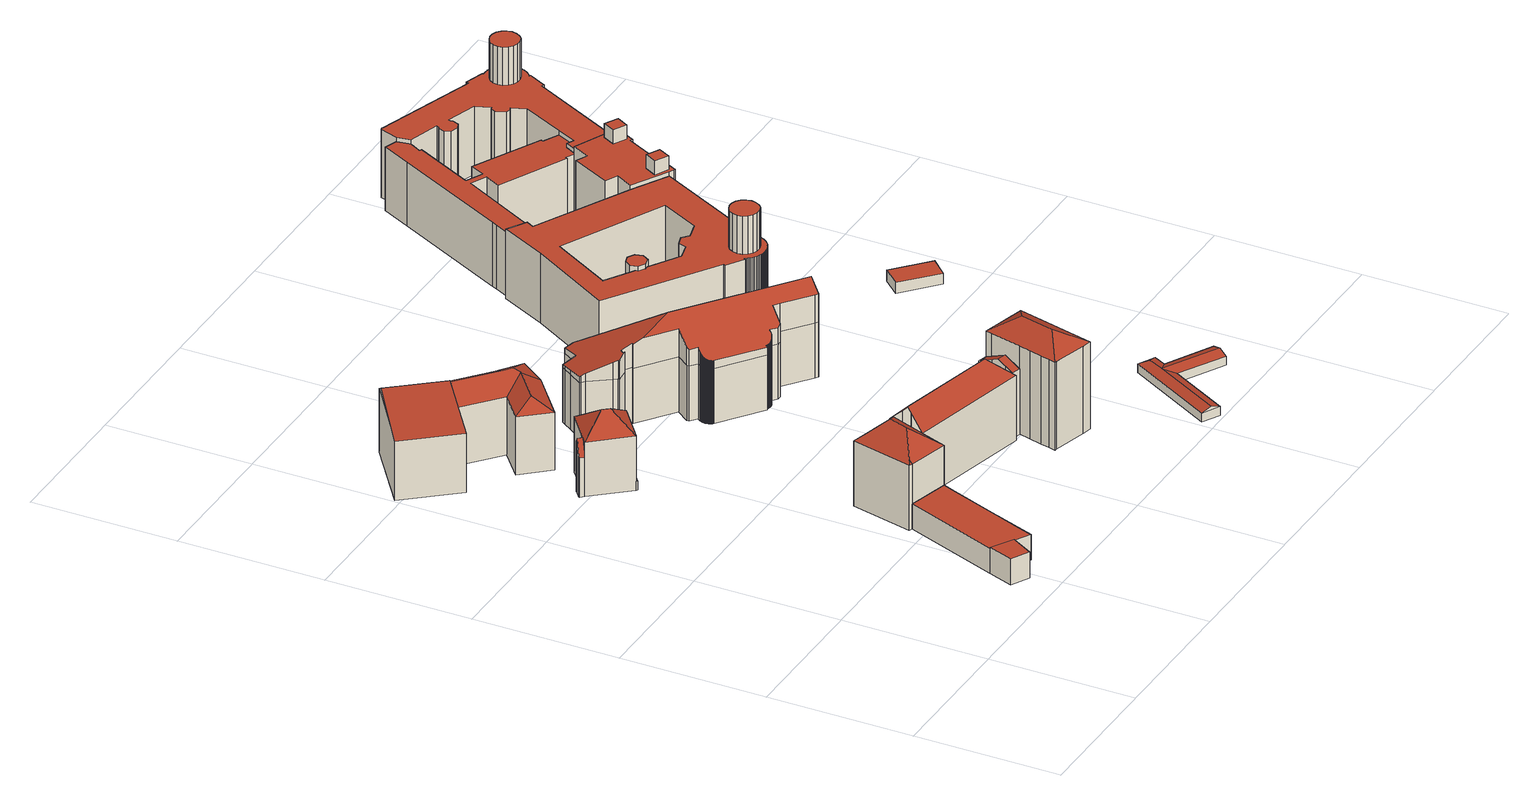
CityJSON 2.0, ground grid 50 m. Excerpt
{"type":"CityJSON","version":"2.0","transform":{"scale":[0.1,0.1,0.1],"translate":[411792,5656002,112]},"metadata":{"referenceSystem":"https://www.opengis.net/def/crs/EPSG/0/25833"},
"CityObjects":{
"building1":{"type":"Building","attributes":{"Gemeindeschluessel":14612000,"Geometrietyp2DReferenz":"3000","function":"31001_9998","roofType":"9999"},"children":["building1-1","building1-2"]},
"building1-1":{"type":"BuildingPart","attributes":{"Dachtyp_tdc":"tdcPolyFlatRoof","Dachneigung":0,"QualitaetDacherkennung":66,"Geometrietyp2DReferenz":"3000","measuredHeight":9.28,"roofType":"1000"},"parents":["building1"],"geometry":[{"type":"MultiSurface","lod":"2","boundaries":[[[0,1,2,3,4]],[[1,5,6,2]],[[5,7,8,9,6]],[[7,5,1,0]],[[3,2,6,9]]],"semantics":{"surfaces":[{"type":"WallSurface"},{"type":"RoofSurface"},{"type":"GroundSurface"}],"values":[0,0,0,1,2]}}]},
"building1-2":{"type":"BuildingPart","attributes":{"Dachtyp_tdc":"tdcPolyFlatRoof","Dachneigung":0,"QualitaetDacherkennung":51,"Geometrietyp2DReferenz":"3000","measuredHeight":9.04,"roofType":"1000"},"parents":["building1"],"geometry":[{"type":"MultiSurface","lod":"2","boundaries":[[[8,10,11,9]],[[10,12,13,11]],[[12,14,15,13]],[[14,16,17,15]],[[16,18,19,17]],[[18,20,21,19]],[[20,22,23,21]],[[22,4,3,23]],[[22,20,18,16,14,12,10,8,4]],[[3,9,11,13,15,17,19,21,23]]],"semantics":{"surfaces":[{"type":"WallSurface"},{"type":"RoofSurface"},{"type":"GroundSurface"}],"values":[0,0,0,0,0,0,0,0,1,2]}}]},
"building2":{"type":"Building","attributes":{"Dachtyp_tdc":"tdcFreeFormRoof","Gemeindeschluessel":14612000,"Dachneigung":10.1,"QualitaetDacherkennung":9,"Geometrietyp2DReferenz":"3000","measuredHeight":25.18,"function":"31001_9998","roofType":"5000"},"geometry":[{"type":"Solid","lod":"2","boundaries":[[[[24,25,26,27]],[[25,28,29,26]],[[28,30,31,29]],[[30,32,33,31]],[[32,34,35,33]],[[34,36,37,35]],[[36,38,39,37]],[[38,40,41,39]],[[40,42,43,41]],[[42,44,45,43]],[[44,46,47,45]],[[46,48,49,47]],[[48,50,51,49]],[[50,52,53,51]],[[52,54,55,53]],[[54,24,27,55]],[[48,56,57,50]],[[56,46,44,42,40,38,36,34,32,30,28,25,24,54,52,57]],[[48,46,56]],[[52,50,57]],[[27,26,29,31,33,35,37,39,41,43,45,47,49,51,53,55]]]],"semantics":{"surfaces":[{"type":"WallSurface"},{"type":"RoofSurface"},{"type":"GroundSurface"}],"values":[[0,0,0,0,0,0,0,0,0,0,0,0,0,0,0,0,1,1,0,0,2]]}}]},
"building3":{"type":"Building","attributes":{"name":"Stadtmuseum","Gemeindeschluessel":14612000,"Geometrietyp2DReferenz":"3000","function":"31001_3034","roofType":"9999"},"children":["building3-1","building3-2","building3-3","building3-4"]},
"building3-1":{"type":"BuildingPart","attributes":{"Dachtyp_tdc":"tdcPolyFlatRoof","Dachneigung":0,"QualitaetDacherkennung":0,"Geometrietyp2DReferenz":"3000","measuredHeight":3.17,"roofType":"9999"},"parents":["building3"],"geometry":[{"type":"MultiSurface","lod":"2","boundaries":[[[58,59,60,61]],[[61,60,62,63]],[[60,59,64,62]],[[59,58,65,64]],[[63,62,64,65]],[[63,65,58,61]]],"semantics":{"surfaces":[{"type":"RoofSurface"},{"type":"WallSurface"},{"type":"GroundSurface"},{"type":"ClosureSurface","isClosure":"1","QuelleClosure":"LoD1Solid"}],"values":[0,1,1,1,2,3]}}]},
"building3-2":{"type":"BuildingPart","attributes":{"Dachtyp_tdc":"tdcHipRoof","Dachneigung":39.11,"QualitaetDacherkennung":58,"Geometrietyp2DReferenz":"3000","measuredHeight":25.89,"roofType":"3200"},"parents":["building3"],"geometry":[{"type":"MultiSurface","lod":"2","boundaries":[[[66,67,68,69,70]],[[67,71,72,73,68]],[[74,75,61,63,76,77]],[[78,79,80,81,65,58]],[[82,83,79,84]],[[78,85,86,87]],[[79,78,87,84]],[[86,88,82,84,87]],[[67,82,88,71]],[[71,88,86,74]],[[74,86,85,75]],[[75,85,78]],[[66,83,82,67]],[[79,83,66,89,90]],[[81,91,69,68,73,76,63,65]]],"semantics":{"surfaces":[{"type":"WallSurface"},{"type":"RoofSurface"},{"type":"GroundSurface"}],"values":[0,0,0,0,1,1,1,1,0,0,0,0,0,0,2]}}]},
"building3-3":{"type":"BuildingPart","attributes":{"Dachtyp_tdc":"tdcFreeFormRoof","Dachneigung":64.41,"QualitaetDacherkennung":10,"Geometrietyp2DReferenz":"3000","measuredHeight":19.42,"roofType":"5000"},"parents":["building3"],"geometry":[{"type":"MultiSurface","lod":"2","boundaries":[[[92,93,94,95]],[[93,96,97,94]],[[96,98,99,97]],[[98,100,101,99]],[[100,102,103,101]],[[102,104,105,103]],[[104,106,107,105]],[[106,108,109,107]],[[108,110,111,109]],[[110,112,113,111]],[[112,114,115,113]],[[114,116,117,115]],[[116,118,119,117]],[[118,120,121,119]],[[120,122,123,121]],[[122,124,125,123]],[[124,126,127,125]],[[126,128,129,127]],[[128,130,131,129]],[[130,70,69,131]],[[80,132,133,81]],[[132,134,135,133]],[[134,136,137,135]],[[136,138,139,137]],[[138,140,141,139]],[[140,92,95,141]],[[136,134,132,80,90,142]],[[142,89,70,130,128,126,124,122,120,118,116,114,112,110,108,106,104,102,100,98,96,93,92,140,138,136]],[[95,94,97,99,101,103,105,107,109,111,113,115,117,119,121,123,125,127,129,131,69,91,81,133,135,137,139,141]]],"semantics":{"surfaces":[{"type":"WallSurface"},{"type":"RoofSurface"},{"type":"GroundSurface"}],"values":[0,0,0,0,0,0,0,0,0,0,0,0,0,0,0,0,0,0,0,0,0,0,0,0,0,0,1,1,2]}}]},
"building3-4":{"type":"BuildingPart","attributes":{"Dachtyp_tdc":"tdcPolyFlatRoof","Dachneigung":0,"QualitaetDacherkennung":0,"Geometrietyp2DReferenz":"3000","measuredHeight":3.17,"roofType":"9999"},"parents":["building3"],"geometry":[{"type":"MultiSurface","lod":"2","boundaries":[[[143,144,72,77,145]],[[145,77,76,146]],[[72,144,147,73]],[[144,143,148,147]],[[143,145,146,148]],[[146,76,73,147,148]],[[73,76,77,72]]],"semantics":{"surfaces":[{"type":"RoofSurface"},{"type":"WallSurface"},{"type":"GroundSurface"},{"type":"ClosureSurface","isClosure":"1","QuelleClosure":"LoD1Solid"}],"values":[0,1,1,1,1,2,3]}}]},
"building4":{"type":"Building","attributes":{"Dachtyp_tdc":"tdcFreeFormRoof","Gemeindeschluessel":14612000,"Dachneigung":31.47,"QualitaetDacherkennung":47,"Geometrietyp2DReferenz":"3000","measuredHeight":25.14,"function":"31001_9998","roofType":"5000"},"geometry":[{"type":"Solid","lod":"2","boundaries":[[[[149,150,151,152]],[[150,153,154,151]],[[153,155,156,154]],[[155,157,158,156]],[[157,159,160,158]],[[159,161,162,160]],[[161,163,164,162]],[[163,149,152,164]],[[165,166,163,161]],[[167,165,161,159]],[[167,159,157]],[[168,166,165,167,157,155]],[[169,170,168,155,153]],[[169,153,150]],[[170,169,150,149]],[[166,168,170,149,163]],[[152,151,154,156,158,160,162,164]]]],"semantics":{"surfaces":[{"type":"WallSurface"},{"type":"RoofSurface"},{"type":"GroundSurface"}],"values":[[0,0,0,0,0,0,0,0,1,1,0,1,1,1,1,1,2]]}}]},
"building5":{"type":"Building","attributes":{"Gemeindeschluessel":14612000,"Geometrietyp2DReferenz":"3000","function":"31001_9998","roofType":"9999"},"children":["building5-1","building5-2","building5-3","building5-4","building5-5"]},
"building5-1":{"type":"BuildingPart","attributes":{"Dachtyp_tdc":"tdcPolyFlatRoof","Dachneigung":0,"QualitaetDacherkennung":0,"Geometrietyp2DReferenz":"3000","measuredHeight":3.03,"roofType":"9999"},"parents":["building5"],"geometry":[{"type":"MultiSurface","lod":"2","boundaries":[[[171,172,173,174,175,176]],[[176,175,177,178]],[[175,174,179,177]],[[174,173,180,179]],[[171,176,178,181]],[[178,177,179,180,182,181]],[[182,180,173,172]],[[181,182,172,171]]],"semantics":{"surfaces":[{"type":"RoofSurface"},{"type":"WallSurface"},{"type":"GroundSurface"},{"type":"ClosureSurface","isClosure":"1","QuelleClosure":"LoD1Solid"}],"values":[0,1,1,1,1,2,3,3]}}]},
"building5-2":{"type":"BuildingPart","attributes":{"Dachtyp_tdc":"tdcGableRoof","Dachneigung":26.02,"QualitaetDacherkennung":51,"Geometrietyp2DReferenz":"3000","measuredHeight":26.05,"roofType":"3100"},"parents":["building5"],"geometry":[{"type":"MultiSurface","lod":"2","boundaries":[[[183,184,185,180,173]],[[184,186,187,185]],[[186,188,189,187]],[[188,190,191,189]],[[190,192,193,194,191]],[[188,186,184,183,195]],[[195,192,190,188]],[[196,182,180,185,187,189,191,194]]],"semantics":{"surfaces":[{"type":"WallSurface"},{"type":"RoofSurface"},{"type":"GroundSurface"}],"values":[0,0,0,0,0,1,1,2]}}]},
"building5-3":{"type":"BuildingPart","attributes":{"Dachtyp_tdc":"tdcHipAndGableRoof","Dachneigung":44.64,"QualitaetDacherkennung":73,"Geometrietyp2DReferenz":"3000","measuredHeight":29.6,"roofType":"5000"},"parents":["building5"],"geometry":[{"type":"MultiSurface","lod":"2","boundaries":[[[197,198,199,200,201]],[[198,202,203,199]],[[202,204,205,203]],[[204,206,207,205]],[[206,208,171,181,207]],[[193,209,210,194]],[[209,211,212,210]],[[209,193,213,214,215]],[[214,208,206,204,202,198,197,216,215]],[[216,211,209,215]],[[200,199,203,205,207,181,182,196,194,210,212,217,218]]],"semantics":{"surfaces":[{"type":"WallSurface"},{"type":"RoofSurface"},{"type":"GroundSurface"}],"values":[0,0,0,0,0,0,0,1,1,1,2]}}]},
"building5-4":{"type":"BuildingPart","attributes":{"Dachtyp_tdc":"tdcFreeFormRoof","Dachneigung":37.1,"QualitaetDacherkennung":21,"Geometrietyp2DReferenz":"3000","measuredHeight":29.65,"roofType":"5000"},"parents":["building5"],"geometry":[{"type":"MultiSurface","lod":"2","boundaries":[[[219,220,221,11]],[[220,222,223,221]],[[222,224,225,226,223]],[[211,227,13,212]],[[227,219,11,13]],[[228,229,224,222]],[[230,231,228,222,220]],[[230,220,219]],[[231,230,219,227]],[[228,231,227,211,232,229]],[[11,221,223,226,218,217,212,13]]],"semantics":{"surfaces":[{"type":"WallSurface"},{"type":"RoofSurface"},{"type":"GroundSurface"}],"values":[0,0,0,0,0,1,1,1,1,1,2]}}]},
"building5-5":{"type":"BuildingPart","attributes":{"Dachtyp_tdc":"tdcFreeFormRoof","Dachneigung":48.51,"QualitaetDacherkennung":11,"Geometrietyp2DReferenz":"3000","measuredHeight":16.99,"roofType":"5000"},"parents":["building5"],"geometry":[{"type":"MultiSurface","lod":"2","boundaries":[[[201,233,234,235,236,237,238]],[[236,225,237]],[[225,239,238,237]],[[240,241,242,200,218,226,243]],[[235,234,241,240]],[[234,233,242,241]],[[233,201,200,242]],[[225,236,243,226]],[[236,235,240,243]],[[239,201,238]]],"semantics":{"surfaces":[{"type":"RoofSurface"},{"type":"GroundSurface"},{"type":"WallSurface"}],"values":[0,0,0,1,2,2,2,2,2,0]}}]},
"building6":{"type":"Building","attributes":{"name":"Stadtmuseum","Dachtyp_tdc":"tdcFreeFormRoof","Gemeindeschluessel":14612000,"Dachneigung":41.08,"QualitaetDacherkennung":23,"Geometrietyp2DReferenz":"3000","measuredHeight":32.92,"function":"31001_3034","roofType":"5000"},"geometry":[{"type":"Solid","lod":"2","boundaries":[[[[244,245,246,247]],[[247,246,248,249,250]],[[251,245,244]],[[250,249,252,253]],[[253,252,254,255]],[[255,254,256,257]],[[257,256,258,259]],[[259,258,260,261]],[[261,260,262,263]],[[263,262,264,265]],[[265,264,266,267]],[[267,266,268,269]],[[270,271,272,273,274,275,276,277,278,279,280,281,282,283,284,285,286,287,288,289,290,291,292,293,294,295,296,297,298,299,300,301,302,303,304,305,306,307,308,309,310,311,312,313,314,315,316,317,318,319,320,321,322,323,324,325,326,327,328,329,330,331,332,333,334,335,336,337,338,339,340,341,342,343,344,345,346,347,348,349,350,351,352,353,354,355,356,357,358,359,360,361,362,363,364,365,366,367,368,369,370,371,372]],[[373,374,278,277]],[[374,375,279,278]],[[375,376,280,279]],[[376,377,281,280]],[[377,378,282,281]],[[378,379,283,282]],[[379,380,284,283]],[[380,381,285,284]],[[381,382,286,285]],[[382,383,287,286]],[[383,384,288,287]],[[384,385,289,288]],[[385,386,290,289]],[[386,387,291,290]],[[387,388,292,291]],[[388,389,293,292]],[[389,251,294,293]],[[251,244,295,294]],[[244,247,296,295]],[[247,250,297,296]],[[250,253,298,297]],[[253,255,299,298]],[[255,257,300,299]],[[257,259,301,300]],[[390,391,271,270]],[[391,392,272,271]],[[392,393,273,272]],[[393,394,274,273]],[[394,395,275,274]],[[395,396,276,275]],[[397,398,354,353]],[[398,399,355,354]],[[399,400,356,355]],[[400,401,357,356]],[[401,402,358,357]],[[402,403,359,358]],[[403,404,360,359]],[[404,405,361,360]],[[406,407,408,409,410]],[[410,409,411,390]],[[390,411,412,391]],[[391,412,413,392]],[[414,415,416,417]],[[418,419,420,421]],[[421,420,415,414]],[[417,416,422,423]],[[423,422,424,425]],[[425,424,426,427]],[[427,426,428,429]],[[429,428,430,431]],[[431,430,432,433]],[[433,432,434,435]],[[435,434,436,437]],[[437,436,438,439]],[[439,438,440,441]],[[441,440,442,443]],[[443,442,444,445]],[[445,444,446,447]],[[447,446,448,449]],[[449,448,450,451]],[[451,450,452,453]],[[398,454,455,456,399]],[[457,458,459,460]],[[460,459,461,397]],[[397,461,454,398]],[[405,462,463,464]],[[404,465,462,405]],[[464,463,466,467]],[[467,466,468,469]],[[469,468,470,471]],[[471,470,472,473]],[[473,472,474,475]],[[475,474,476,477]],[[477,476,478,479]],[[479,478,480,481]],[[481,480,407,406]],[[399,456,482,400]],[[400,482,483,401]],[[401,483,484,402]],[[402,484,485,403]],[[403,485,465,404]],[[486,487,308,307]],[[487,488,309,308]],[[488,489,310,309]],[[489,490,311,310]],[[490,491,312,311]],[[491,418,313,312]],[[418,421,314,313]],[[395,492,493,396]],[[392,413,494,393]],[[393,494,495,394]],[[394,495,492,395]],[[396,493,496,373]],[[373,496,497,374]],[[374,497,498,375]],[[375,498,499,376]],[[376,499,377]],[[378,500,379]],[[379,500,501,380]],[[380,501,502,381]],[[381,502,503,382]],[[382,503,504,383]],[[383,504,505,384]],[[384,505,506,385]],[[385,506,507,386]],[[386,507,508,387]],[[387,508,509,388]],[[388,509,389]],[[421,414,315,314]],[[414,417,316,315]],[[417,423,317,316]],[[423,425,318,317]],[[425,427,319,318]],[[427,429,320,319]],[[429,431,321,320]],[[431,433,322,321]],[[433,435,323,322]],[[435,437,324,323]],[[437,439,325,324]],[[439,441,326,325]],[[441,443,327,326]],[[447,449,330,329]],[[443,445,328,327]],[[445,447,329,328]],[[449,451,331,330]],[[451,453,332,331]],[[453,510,333,332]],[[510,511,334,333]],[[511,512,335,334]],[[512,513,336,335]],[[513,514,337,336]],[[514,515,338,337]],[[515,516,339,338]],[[516,517,340,339]],[[517,518,341,340]],[[518,519,342,341]],[[519,520,343,342]],[[520,521,344,343]],[[521,522,345,344]],[[522,523,346,345]],[[523,524,347,346]],[[524,525,348,347]],[[525,526,349,348]],[[526,527,350,349]],[[405,464,362,361]],[[527,457,351,350]],[[457,460,352,351]],[[460,397,353,352]],[[464,467,363,362]],[[467,469,364,363]],[[469,471,365,364]],[[471,473,366,365]],[[473,475,367,366]],[[475,477,368,367]],[[477,479,369,368]],[[479,481,370,369]],[[481,406,371,370]],[[406,410,372,371]],[[410,390,270,372]],[[465,485,484,483,482,456,455,528,408,407,480,478,476,474,472,470,468,466,463,462]],[[455,454,461,459,458,529,530,531,532,533,534,535,536,537,538,539,540,541,542,543,544,545,546,452,450,448,446,444,442,440,438,436,434,432,430,428,426,424,422,416,415,420,419,547,548,549,550,551,552,268,266,264,262,260,258,256,254,252,249,248,528]],[[246,245,251,389,509,508,507,506,505,504,503,502,501,500,378,377,499,498,497,496,493,492,495,494,413,412,411,409,408,528,248]],[[261,263,303,302]],[[259,261,302,301]],[[263,265,304,303]],[[265,267,305,304]],[[267,269,306,305]],[[269,486,307,306]],[[396,373,277,276]],[[269,268,552,486]],[[486,552,551,487]],[[487,551,550,488]],[[488,550,549,489]],[[490,548,547,491]],[[489,549,548,490]],[[491,547,419,418]],[[512,544,543,513]],[[453,452,546,510]],[[510,546,545,511]],[[511,545,544,512]],[[513,543,542,514]],[[514,542,541,515]],[[515,541,540,516]],[[516,540,539,517]],[[517,539,538,518]],[[518,538,537,519]],[[519,537,536,520]],[[520,536,535,521]],[[521,535,534,522]],[[522,534,533,523]],[[523,533,532,524]],[[524,532,531,525]],[[525,531,530,526]],[[526,530,529,527]],[[527,529,458,457]]]],"semantics":{"surfaces":[{"type":"WallSurface"},{"type":"GroundSurface"},{"type":"RoofSurface"}],"values":[[0,0,0,0,0,0,0,0,0,0,0,0,1,0,0,0,0,0,0,0,0,0,0,0,0,0,0,0,0,0,0,0,0,0,0,0,0,0,0,0,0,0,0,0,0,0,0,0,0,0,0,0,0,0,0,0,0,0,0,0,0,0,0,0,0,0,0,0,0,0,0,0,0,0,0,0,0,0,0,0,0,0,0,0,0,0,0,0,0,0,0,0,0,0,0,0,0,0,0,0,0,0,0,0,0,0,0,0,0,0,0,0,0,0,0,0,0,0,0,0,0,0,0,0,0,0,0,0,0,0,0,0,0,0,0,0,0,0,0,0,0,0,0,0,0,0,0,0,0,0,0,0,0,0,0,0,0,0,0,0,0,0,0,0,0,0,0,0,0,0,0,0,2,2,2,0,0,0,0,0,0,0,0,0,0,0,0,0,0,0,0,0,0,0,0,0,0,0,0,0,0,0,0,0,0,0,0,0]]}}]},
"building7":{"type":"Building","attributes":{"Dachtyp_tdc":"tdcHipRoof","Gemeindeschluessel":14612000,"Dachneigung":31.88,"QualitaetDacherkennung":82,"Geometrietyp2DReferenz":"3000","measuredHeight":36.24,"function":"31001_9998","roofType":"3200"},"geometry":[{"type":"Solid","lod":"2","boundaries":[[[[553,554,555,556]],[[557,558,559,560,561]],[[562,563,564]],[[560,562,564,561]],[[563,565,566,554,553,567,557,561,564]],[[555,568,569,570,571,572,573,574,575,576,556]],[[554,566,568,555]],[[566,565,569,568]],[[565,563,570,569]],[[563,562,571,570]],[[562,560,572,571]],[[560,559,573,572]],[[559,558,574,573]],[[558,557,575,574]],[[557,567,576,575]],[[567,553,556,576]]]],"semantics":{"surfaces":[{"type":"WallSurface"},{"type":"RoofSurface"},{"type":"GroundSurface"}],"values":[[0,1,1,1,1,2,0,0,0,0,0,0,0,0,0,0]]}}]},
"building8":{"type":"Building","attributes":{"Dachtyp_tdc":"tdcFreeFormRoof","Gemeindeschluessel":14612000,"Dachneigung":19.21,"QualitaetDacherkennung":35,"Geometrietyp2DReferenz":"3000","measuredHeight":4.28,"function":"31001_9998","roofType":"5000"},"geometry":[{"type":"Solid","lod":"2","boundaries":[[[[577,578,579,580]],[[578,581,582,579]],[[581,583,584,582]],[[583,585,586,584]],[[585,587,588,586]],[[587,589,590,588]],[[589,591,592,590]],[[591,577,580,592]],[[593,591,589]],[[594,595,596,593,589,587]],[[594,587,585]],[[595,594,585,583]],[[597,596,595,583,581]],[[597,581,578]],[[596,597,578,577]],[[593,596,577,591]],[[580,579,582,584,586,588,590,592]]]],"semantics":{"surfaces":[{"type":"WallSurface"},{"type":"RoofSurface"},{"type":"GroundSurface"}],"values":[[0,0,0,0,0,0,0,0,1,1,0,1,1,0,1,1,2]]}}]},
"building9":{"type":"Building","attributes":{"name":"Polizeidirektion Dresden und Polizeirevier Dresden-Mitte","Gemeindeschluessel":14612000,"Dachneigung":90,"Dachorientierung":0,"MittlereTraufHoehe":137.78,"QualitaetDacherkennung":100,"ObjektHoehe":24.56,"BodenHoehe":113.22,"Geometrietyp2DReferenz":"3000","AbsoluteHoehe":137.78,"Dachflaeche":2062.82,"measuredHeight":24.56,"function":"31001_3071","roofType":"1000","storeysAboveGround":8},"children":["building9-1","building9-2","building9-3","building9-4","building9-5","building9-6","building9-7","building9-8"],"geometry":[{"type":"MultiSurface","lod":"2","boundaries":[[[598,599,600,601,602]],[[599,603,604,600]],[[603,605,606,604]],[[605,607,608,606]],[[607,609,610,608]],[[609,611,612,610]],[[611,613,614,612]],[[613,615,616,614]],[[615,617,618,616]],[[617,619,620,618]],[[619,621,622,620]],[[621,623,624,622]],[[623,625,626,624]],[[625,627,628,626]],[[627,629,630,628]],[[629,631,632,630]],[[631,633,634,632]],[[633,635,636,634]],[[635,637,638,636]],[[637,639,640,638]],[[639,641,642,640]],[[641,643,644,642]],[[643,645,646,644]],[[645,647,648,646]],[[647,649,650,648]],[[649,651,652,650]],[[651,653,654,652]],[[653,655,656,654]],[[655,657,658,656]],[[657,659,660,658]],[[659,661,662,660]],[[661,663,664,662]],[[663,665,666,664]],[[665,667,668,666]],[[667,669,670,668]],[[669,671,672,670]],[[671,673,674,672]],[[673,675,676,674]],[[675,677,678,676]],[[677,679,680,678]],[[679,681,682,680]],[[681,683,684,682]],[[683,685,686,684]],[[685,687,688,686]],[[687,689,690,688]],[[689,691,692,690]],[[693,694,695,696]],[[694,697,698,695]],[[697,699,700,698]],[[699,701,702,700]],[[701,703,704,702]],[[703,705,706,704]],[[705,707,708,706]],[[707,709,710,708]],[[709,693,696,710]],[[691,711,712,692]],[[711,713,714,712]],[[713,715,716,714]],[[715,717,718,716]],[[717,719,720,721,718]],[[601,600,604,606,608,610,612,614,616,618,620,622,624,626,628,630,632,634,636,638,640,642,644,646,648,650,652,654,656,658,660,662,664,666,668,670,672,674,676,678,680,682,684,686,688,690,692,696,695,698,700,702,704,706,708,710,696,692,712,714,716,718,721]],[[601,721,720,602]],[[602,720,719,598]],[[689,687,685,683,681,679,677,675,673,671,669,667,665,663,661,659,657,655,653,651,649,647,645,643,641,639,637,635,633,631,629,627,625,623,621,619,617,615,613,611,609,607,605,603,599,598,719,717,715,713,711,691],[722,723,724,725,726,727,728,729,730,731,732,733,734,735,736,737,738,739],[694,693,709,707,705,703,701,699,697]],[[722,739,738,737,736,735,734,733,732,731,730,729,728,727,726,725,724,723]]],"semantics":{"surfaces":[{"type":"WallSurface"},{"type":"GroundSurface"},{"type":"ClosureSurface","isClosure":"1","QuelleClosure":"LoD2WallSurface"},{"type":"RoofSurface"},{"type":"ClosureSurface","isClosure":"1","QuelleClosure":"LoD2RoofSurface"}],"values":[0,0,0,0,0,0,0,0,0,0,0,0,0,0,0,0,0,0,0,0,0,0,0,0,0,0,0,0,0,0,0,0,0,0,0,0,0,0,0,0,0,0,0,0,0,0,0,0,0,0,0,0,0,0,0,0,0,0,0,0,1,0,2,3,4]}}]},
"building9-1":{"type":"BuildingPart","attributes":{"Dachneigung":90,"Dachorientierung":0,"MittlereTraufHoehe":151.34,"QualitaetDacherkennung":100,"BodenHoehe":137.78,"ObjektTeilHoehe":13.57,"Geometrietyp2DReferenz":"3000","AbsoluteHoehe":151.34,"Dachflaeche":71.52,"measuredHeight":13.57,"roofType":"1000","storeysAboveGround":5},"parents":["building9"],"geometry":[{"type":"MultiSurface","lod":"2","boundaries":[[[740,741,742,743]],[[741,744,745,742]],[[744,746,747,745]],[[746,748,749,747]],[[748,750,751,749]],[[750,752,753,751]],[[752,754,755,753]],[[754,756,757,755]],[[756,758,759,757]],[[758,760,761,759]],[[760,762,763,761]],[[762,764,765,763]],[[764,766,767,765]],[[766,768,769,767]],[[768,770,771,769]],[[770,772,773,771]],[[772,774,775,773]],[[774,740,743,775]],[[774,772,770,768,766,764,762,760,758,756,754,752,750,748,746,744,741,740]],[[769,771,773,775,743,742,745,747,749,751,753,755,757,759,761,763,765,767]]],"semantics":{"surfaces":[{"type":"WallSurface"},{"type":"RoofSurface"},{"type":"ClosureSurface","isClosure":"1","QuelleClosure":"LoD2GroundSurface"}],"values":[0,0,0,0,0,0,0,0,0,0,0,0,0,0,0,0,0,0,1,2]}}]},
"building9-2":{"type":"BuildingPart","attributes":{"Dachneigung":90,"Dachorientierung":0,"MittlereTraufHoehe":151.34,"QualitaetDacherkennung":100,"BodenHoehe":137.78,"ObjektTeilHoehe":13.57,"Geometrietyp2DReferenz":"3000","AbsoluteHoehe":151.34,"Dachflaeche":71.52,"measuredHeight":13.57,"roofType":"1000","storeysAboveGround":5},"parents":["building9"],"geometry":[{"type":"MultiSurface","lod":"2","boundaries":[[[776,777,734,733]],[[777,778,735,734]],[[778,779,736,735]],[[779,780,737,736]],[[780,781,738,737]],[[781,782,739,738]],[[782,783,722,739]],[[783,784,723,722]],[[784,785,724,723]],[[785,786,725,724]],[[786,787,726,725]],[[787,788,727,726]],[[788,789,728,727]],[[789,790,729,728]],[[790,791,730,729]],[[791,792,731,730]],[[792,793,732,731]],[[793,776,733,732]],[[793,792,791,790,789,788,787,786,785,784,783,782,781,780,779,778,777,776]],[[739,722,723,724,725,726,727,728,729,730,731,732,733,734,735,736,737,738]]],"semantics":{"surfaces":[{"type":"WallSurface"},{"type":"RoofSurface"},{"type":"ClosureSurface","isClosure":"1","QuelleClosure":"LoD2GroundSurface"}],"values":[0,0,0,0,0,0,0,0,0,0,0,0,0,0,0,0,0,0,1,2]}}]},
"building9-3":{"type":"BuildingPart","attributes":{"Dachneigung":90,"Dachorientierung":0,"MittlereTraufHoehe":139.31,"QualitaetDacherkennung":100,"BodenHoehe":113.55,"ObjektTeilHoehe":25.76,"Geometrietyp2DReferenz":"3000","AbsoluteHoehe":139.31,"Dachflaeche":531.91,"measuredHeight":25.76,"roofType":"1000","storeysAboveGround":9},"parents":["building9"],"geometry":[{"type":"MultiSurface","lod":"2","boundaries":[[[794,795,796,797,798,799]],[[795,800,801,796]],[[800,802,803,801]],[[802,804,805,803]],[[804,806,807,805]],[[806,808,809,807]],[[808,810,811,809]],[[810,812,598,602,811]],[[813,814,815,720,719]],[[814,816,817,815]],[[816,818,819,817]],[[818,820,821,819]],[[820,822,823,824,825,821]],[[797,796,801,803,805,807,809,811,602,720,815,817,819,821,825,826]],[[719,598,812,813]],[[719,720,602,598]],[[826,825,824,827]],[[828,823,822,829,830]],[[828,827,824,823]],[[797,826,827,798]],[[799,830,829,794]],[[799,798,827,828,830]],[[818,816,814,813,812,810,808,806,804,802,800,795,794,829,822,820],[831,832,833,834],[835,836,837,838]],[[835,838,837,836]],[[831,834,833,832]]],"semantics":{"surfaces":[{"type":"WallSurface"},{"type":"GroundSurface"},{"type":"ClosureSurface","isClosure":"1","QuelleClosure":"LoD2WallSurface"},{"type":"RoofSurface"},{"type":"ClosureSurface","isClosure":"1","QuelleClosure":"LoD2RoofSurface"}],"values":[0,0,0,0,0,0,0,0,0,0,0,0,0,1,0,2,0,0,2,0,0,2,3,4,4]}}]},
"building9-4":{"type":"BuildingPart","attributes":{"Dachneigung":90,"Dachorientierung":0,"MittlereTraufHoehe":144.19,"QualitaetDacherkennung":100,"BodenHoehe":139.31,"ObjektTeilHoehe":4.88,"Geometrietyp2DReferenz":"3000","AbsoluteHoehe":144.19,"Dachflaeche":23.82,"measuredHeight":4.88,"roofType":"1000","storeysAboveGround":2},"parents":["building9"],"geometry":[{"type":"MultiSurface","lod":"2","boundaries":[[[839,840,835,838]],[[840,841,836,835]],[[841,842,837,836]],[[842,839,838,837]],[[842,841,840,839]],[[838,835,836,837]]],"semantics":{"surfaces":[{"type":"WallSurface"},{"type":"RoofSurface"},{"type":"ClosureSurface","isClosure":"1","QuelleClosure":"LoD2GroundSurface"}],"values":[0,0,0,0,1,2]}}]},
"building9-5":{"type":"BuildingPart","attributes":{"Dachneigung":90,"Dachorientierung":0,"MittlereTraufHoehe":136.28,"QualitaetDacherkennung":100,"BodenHoehe":113.72,"ObjektTeilHoehe":22.56,"Geometrietyp2DReferenz":"3000","AbsoluteHoehe":136.28,"Dachflaeche":920.64,"measuredHeight":22.56,"roofType":"1000","storeysAboveGround":8},"parents":["building9"],"geometry":[{"type":"MultiSurface","lod":"2","boundaries":[[[823,843,844,824]],[[843,845,846,844]],[[845,847,848,846]],[[847,849,850,848]],[[849,851,852,850]],[[851,853,854,852]],[[853,855,856,854]],[[855,857,858,856]],[[857,859,860,858]],[[859,861,862,860]],[[861,863,864,862]],[[863,865,866,864]],[[867,868,869,870]],[[868,871,872,869]],[[871,873,874,872]],[[873,875,876,874]],[[875,877,878,876]],[[877,879,880,878]],[[879,881,882,880]],[[881,883,884,882]],[[828,885,886,883,881,879,877,875,873,871,868,867,865,863,861,859,857,855,853,851,849,847,845,843,823]],[[824,844,846,848,850,852,854,856,858,860,862,864,866,870,869,872,874,876,878,880,882,884,887,888,827]],[[866,865,867,870]],[[884,883,886,887]],[[887,886,885,888]],[[888,885,828,827]],[[824,827,828,823]]],"semantics":{"surfaces":[{"type":"WallSurface"},{"type":"RoofSurface"},{"type":"GroundSurface"},{"type":"ClosureSurface","isClosure":"1","QuelleClosure":"LoD2WallSurface"}],"values":[0,0,0,0,0,0,0,0,0,0,0,0,0,0,0,0,0,0,0,0,1,2,3,3,3,3,3]}}]},
"building9-6":{"type":"BuildingPart","attributes":{"Dachneigung":90,"Dachorientierung":0,"MittlereTraufHoehe":139.31,"QualitaetDacherkennung":100,"BodenHoehe":113.19,"ObjektTeilHoehe":26.12,"Geometrietyp2DReferenz":"3000","AbsoluteHoehe":139.31,"Dachflaeche":34.42,"measuredHeight":26.12,"roofType":"1000","storeysAboveGround":9},"parents":["building9"],"geometry":[{"type":"MultiSurface","lod":"2","boundaries":[[[889,890,891,892]],[[890,893,894,891]],[[893,895,896,894]],[[895,897,898,896]],[[897,899,900,898]],[[899,901,902,900]],[[901,903,904,902]],[[903,889,892,904]],[[903,901,899,897,895,893,890,889]],[[892,891,894,896,898,900,902,904]]],"semantics":{"surfaces":[{"type":"WallSurface"},{"type":"RoofSurface"},{"type":"GroundSurface"}],"values":[0,0,0,0,0,0,0,0,1,2]}}]},
"building9-7":{"type":"BuildingPart","attributes":{"Dachneigung":90,"Dachorientierung":0,"MittlereTraufHoehe":144.19,"QualitaetDacherkennung":100,"BodenHoehe":139.31,"ObjektTeilHoehe":4.88,"Geometrietyp2DReferenz":"3000","AbsoluteHoehe":144.19,"Dachflaeche":23.82,"measuredHeight":4.88,"roofType":"1000","storeysAboveGround":2},"parents":["building9"],"geometry":[{"type":"MultiSurface","lod":"2","boundaries":[[[905,906,831,834]],[[906,907,832,831]],[[907,908,833,832]],[[908,905,834,833]],[[908,907,906,905]],[[833,834,831,832]]],"semantics":{"surfaces":[{"type":"WallSurface"},{"type":"RoofSurface"},{"type":"ClosureSurface","isClosure":"1","QuelleClosure":"LoD2GroundSurface"}],"values":[0,0,0,0,1,2]}}]},
"building9-8":{"type":"BuildingPart","attributes":{"Dachneigung":90,"Dachorientierung":0,"MittlereTraufHoehe":137.78,"QualitaetDacherkennung":100,"BodenHoehe":113.73,"ObjektTeilHoehe":24.05,"Geometrietyp2DReferenz":"3000","AbsoluteHoehe":137.78,"Dachflaeche":1201.76,"measuredHeight":24.05,"roofType":"1000","storeysAboveGround":8},"parents":["building9"],"geometry":[{"type":"MultiSurface","lod":"2","boundaries":[[[909,910,911,912]],[[910,913,914,911]],[[913,915,916,914]],[[915,917,918,916]],[[917,919,920,918]],[[919,921,922,920]],[[921,923,924,922]],[[923,925,926,924]],[[925,927,928,926]],[[927,929,930,928]],[[929,931,932,930]],[[931,933,934,932]],[[933,935,936,934]],[[935,937,938,936]],[[937,939,940,938]],[[939,941,942,940]],[[941,943,944,942]],[[943,945,946,944]],[[945,947,948,946]],[[947,949,950,948]],[[949,951,952,950]],[[951,953,954,952]],[[953,955,956,954]],[[955,957,958,956]],[[957,959,960,958]],[[959,961,962,960]],[[961,963,964,962]],[[963,965,966,964]],[[965,967,968,966]],[[967,969,970,968]],[[969,971,972,970]],[[971,973,974,972]],[[973,975,976,974]],[[975,977,978,976]],[[977,979,980,978]],[[979,981,982,980]],[[981,983,984,982]],[[983,985,986,984]],[[985,987,988,986]],[[987,989,990,988]],[[989,991,992,990]],[[991,993,994,992]],[[993,995,996,994]],[[995,799,798,996]],[[997,998,999,884,883]],[[998,1000,1001,999]],[[1000,1002,1003,1001]],[[1002,1004,1005,1003]],[[1004,1006,1007,1005]],[[1006,1008,1009,1007]],[[1008,1010,1011,1009]],[[1010,1012,1013,1011]],[[1012,1014,1015,1013]],[[1014,1016,1017,1015]],[[1016,1018,1019,1017]],[[1018,1020,1021,1019]],[[1020,1022,1023,1021]],[[1022,1024,1025,1023]],[[1024,1026,1027,1025]],[[1026,1028,1029,1027]],[[1028,1030,1031,1029]],[[1030,1032,1033,1031]],[[1032,1034,867,870,1033]],[[1035,1036,1037,866,865]],[[1036,1038,1039,1037]],[[1038,1040,1041,1039]],[[1040,1042,1043,1041]],[[1042,909,912,1043]],[[912,911,914,916,918,920,922,924,926,928,930,932,934,936,938,940,942,944,946,948,950,952,954,956,958,960,962,964,966,968,970,972,974,976,978,980,982,984,986,988,990,992,994,996,798,827,888,887,884,999,1001,1003,1005,1007,1009,1011,1013,1015,1017,1019,1021,1023,1025,1027,1029,1031,1033,870,866,1037,1039,1041,1043]],[[827,798,799,830,828]],[[885,828,830,1044]],[[885,888,827,828]],[[886,885,1044,1045]],[[886,887,888,885]],[[883,886,1045,997]],[[883,884,887,886]],[[865,867,1034,1035]],[[865,866,870,867]],[[967,965,963,961,959,957,955,953,951,949,947,945,943,941,939,937,935,933,931,929,927,925,923,921,919,917,915,913,910,909,1042,1040,1038,1036,1035,1034,1032,1030,1028,1026,1024,1022,1020,1018,1016,1014,1012,1010,1008,1006,1004,1002,1000,998,997,1045,1044,830,799,995,993,991,989,987,985,983,981,979,977,975,973,971,969],[775,743,742,745,747,749,751,753,755,757,759,761,763,765,767,769,771,773]],[[775,773,771,769,767,765,763,761,759,757,755,753,751,749,747,745,742,743]]],"semantics":{"surfaces":[{"type":"WallSurface"},{"type":"GroundSurface"},{"type":"ClosureSurface","isClosure":"1","QuelleClosure":"LoD2WallSurface"},{"type":"RoofSurface"},{"type":"ClosureSurface","isClosure":"1","QuelleClosure":"LoD2RoofSurface"}],"values":[0,0,0,0,0,0,0,0,0,0,0,0,0,0,0,0,0,0,0,0,0,0,0,0,0,0,0,0,0,0,0,0,0,0,0,0,0,0,0,0,0,0,0,0,0,0,0,0,0,0,0,0,0,0,0,0,0,0,0,0,0,0,0,0,0,0,0,0,1,2,0,2,0,2,0,2,0,2,3,4]}}]},
"building10":{"type":"Building","attributes":{"Dachtyp_tdc":"tdcPolyFlatRoof","Gemeindeschluessel":14612000,"Dachneigung":0,"QualitaetDacherkennung":80,"Geometrietyp2DReferenz":"3000","measuredHeight":3.89,"function":"31001_9998","roofType":"1000"},"geometry":[{"type":"Solid","lod":"2","boundaries":[[[[1046,1047,1048,1049]],[[1047,1050,1051,1048]],[[1050,1052,1053,1051]],[[1052,1046,1049,1053]],[[1052,1050,1047,1046]],[[1049,1048,1051,1053]]]],"semantics":{"surfaces":[{"type":"WallSurface"},{"type":"RoofSurface"},{"type":"GroundSurface"}],"values":[[0,0,0,0,1,2]]}}]}
},
"vertices":[
[506,167,111],[462,93,111],[462,93,18],[506,167,18],[506,167,108],[400,126,111],[400,126,18],[432,211,111],[432,211,108],[432,211,18],
[554,539,108],[554,539,18],[695,502,108],[695,502,18],[682,469,108],[682,469,18],[619,301,108],[619,301,18],[611,279,108],[611,279,18],[578,193,108],[578,193,18],[558,137,108],[558,137,18],
[242,2191,229],[281,2154,224],[281,2154,7],[242,2191,7],[283,2156,222],[283,2156,7],[303,2137,220],[303,2137,7],[304,2137,219],[304,2137,7],[337,2107,215],[337,2107,7],[336,2106,215],[336,2106,7],[357,2087,213],[357,2087,7],[355,2086,214],[355,2086,7],[395,2049,209],[395,2049,7],[393,2046,211],[393,2046,7],[393,2045,211],[393,2045,7],[149,1848,216],[149,1848,7],[10,2020,216],[10,2020,7],[238,2189,232],[238,2189,7],[239,2188,231],[239,2188,7],[338,2000,259],[205,2165,259],
[390,1393,40],[393,1389,40],[500,1476,40],[498,1481,40],[500,1476,9],[498,1481,9],[393,1389,9],[390,1393,9],
[323,1546,202],[400,1609,202],[400,1609,9],[323,1546,9],[323,1546,164],[440,1560,202],[440,1560,40],[440,1560,9],[502,1484,202],[498,1481,202],[502,1484,9],[502,1484,40],[390,1393,202],[286,1516,202],[286,1516,149],[286,1516,9],[400,1609,205],[323,1546,203],[384,1508,267],[498,1481,206],[502,1484,206],[402,1486,267],[440,1560,205],[307,1533,202],[306,1532,202],[306,1532,9],
[302,1552,187],[303,1552,185],[303,1552,9],[302,1552,9],[304,1552,183],[304,1552,9],[305,1553,181],[305,1553,9],[306,1553,179],[306,1553,9],[307,1553,178],[307,1553,9],[308,1553,176],[308,1553,9],[310,1554,174],[310,1554,9],[311,1553,173],[311,1553,9],[312,1553,171],[312,1553,9],[314,1553,169],[314,1553,9],[315,1553,168],[315,1553,9],[316,1552,167],[316,1552,9],[317,1552,166],[317,1552,9],[318,1551,165],[318,1551,9],[319,1551,165],[319,1551,9],[320,1550,164],[320,1550,9],[321,1549,164],[321,1549,9],[322,1549,164],[322,1549,9],[322,1548,164],[322,1548,9],[276,1528,148],[276,1528,9],[276,1531,152],[276,1531,9],[295,1546,203],[295,1546,9],[300,1550,192],[300,1550,9],[301,1551,189],[301,1551,9],[306,1532,203],
[598,1671,40],[586,1679,40],[645,1601,40],[645,1601,9],[586,1679,9],[598,1671,9],
[532,1789,213],[383,1667,213],[383,1667,8],[532,1789,8],[306,1760,213],[306,1760,8],[397,1837,213],[397,1837,8],[270,1945,213],[270,1945,8],[392,2043,213],[392,2043,8],[511,1939,213],[511,1939,8],[595,1877,213],[595,1877,8],[463,1880,259],[488,1860,260],[331,1994,260],[491,1837,250],[382,1745,250],[486,1832,251],
[1067,662,48],[1191,633,48],[1191,636,48],[1122,654,48],[1075,665,48],[1068,667,48],[1075,665,18],[1068,667,18],[1122,654,18],[1191,636,18],[1067,662,18],[1191,633,18],
[1191,636,240],[1224,628,240],[1224,628,18],[1218,606,251],[1218,606,18],[1204,552,278],[1204,552,18],[1191,497,251],[1191,497,18],[1160,505,251],[1160,505,247],[1160,505,18],[1173,560,278],[1173,560,18],
[780,729,235],[835,716,235],[835,716,18],[780,729,18],[780,729,178],[836,721,230],[836,721,18],[882,710,230],[882,710,18],[881,706,234],[881,706,18],[1067,662,235],[1156,491,248],[1156,491,18],[728,591,248],[728,591,18],[1173,560,242],[1191,633,235],[1104,571,314],[752,654,314],[752,654,18],[774,713,18],
[554,539,248],[544,544,248],[544,544,18],[594,758,248],[594,758,18],[642,746,248],[642,746,178],[642,746,18],[695,502,248],[664,669,314],[774,713,248],[558,551,258],[643,602,311],[752,654,248],
[725,743,178],[726,747,173],[647,765,173],[646,761,178],[652,752,187],[768,723,188],[774,713,178],[647,765,18],[726,747,18],[725,743,18],[646,761,18],
[1158,1479,205],[1158,1479,223],[1337,1342,223],[1337,1342,205],[1255,1237,339],[1224,1197,305],[1224,1197,205],[1171,1496,205],[1215,1204,305],[1215,1204,205],[1122,1275,305],[1122,1275,205],[1102,1291,305],[1102,1291,205],[1069,1248,268],[1069,1248,205],[1055,1248,263],[1055,1248,205],[1034,1265,263],[1034,1265,205],[1032,1266,263],[1032,1266,205],[1031,1264,261],[1031,1264,205],[1030,1262,260],[1030,1262,205],[837,1719,10],[840,1723,10],[1019,1586,10],[1030,1602,10],[1041,1594,10],[1031,1581,10],[1045,1571,10],[1055,1583,10],[1064,1576,10],[1055,1563,10],[1065,1556,10],[1075,1569,10],[1085,1561,10],[1075,1548,10],[1102,1527,10],[1112,1540,10],[1121,1533,10],[1111,1520,10],[1125,1509,10],[1136,1522,10],[1145,1514,10],[1135,1501,10],[1151,1489,10],[1161,1503,10],[1171,1496,10],[1158,1479,10],[1337,1342,10],[1224,1197,10],[1215,1204,10],[1122,1275,10],[1102,1291,10],[1069,1248,10],[1055,1248,10],[1034,1265,10],[1032,1266,10],[1031,1264,10],[1030,1262,10],[1029,1260,10],[1027,1258,10],[1026,1257,10],[1024,1255,10],[1022,1254,10],[1021,1253,10],[1019,1252,10],[1017,1251,10],[1015,1250,10],[1012,1249,10],[1009,1248,10],[1007,1248,10],[1005,1248,10],[1003,1248,10],[1000,1248,10],[998,1248,10],[996,1249,10],[994,1249,10],[992,1250,10],[990,1251,10],[988,1252,10],[985,1253,10],[982,1249,10],[841,1357,10],[839,1359,10],[837,1360,10],[836,1362,10],[835,1364,10],[833,1366,10],[832,1368,10],[831,1370,10],[831,1373,10],[830,1375,10],[830,1378,10],[829,1381,10],[829,1383,10],[829,1385,10],[830,1388,10],[830,1390,10],[831,1392,10],[832,1395,10],[832,1397,10],[834,1399,10],[835,1401,10],[843,1412,10],[819,1430,10],[819,1440,10],[852,1483,10],[729,1576,10],[733,1581,10],[701,1602,10],[692,1593,10],[694,1586,10],[655,1584,10],[655,1589,10],[645,1601,10],[598,1671,10],[586,1679,10],[582,1682,10],[613,1729,10],[631,1757,10],[640,1770,10],[654,1761,10],[680,1745,10],[716,1802,10],[777,1761,10],[1055,1583,205],[1064,1576,205],[1055,1563,205],[1065,1556,205],[1075,1569,205],[1085,1561,205],[1075,1548,205],[1102,1527,205],[1112,1540,205],[1121,1533,205],[1111,1520,205],[1125,1509,205],[1136,1522,205],[1145,1514,205],[1135,1501,205],[1151,1489,205],[1161,1503,205],[837,1719,205],[840,1723,205],[1019,1586,205],[1030,1602,205],[1041,1594,205],[1031,1581,205],[1045,1571,205],[819,1440,205],[852,1483,205],[729,1576,205],[733,1581,205],[701,1602,205],[692,1593,205],[694,1586,205],[655,1584,205],[655,1589,205],[716,1802,205],[716,1802,223],[740,1785,233],[777,1761,231],[777,1761,205],[837,1719,228],[840,1723,223],[1019,1586,223],[1015,1250,205],[1015,1250,247],[1012,1249,245],[1012,1249,205],[1019,1252,205],[1019,1252,249],[1017,1251,248],[1017,1251,205],[1009,1248,244],[1009,1248,205],[1007,1248,242],[1007,1248,205],[1005,1248,241],[1005,1248,205],[1003,1248,241],[1003,1248,205],[1000,1248,240],[1000,1248,205],[998,1248,239],[998,1248,205],[996,1249,238],[996,1249,205],[994,1249,238],[994,1249,205],[992,1250,237],[992,1250,205],[990,1251,237],[990,1251,205],[988,1252,237],[988,1252,205],[985,1253,236],[985,1253,205],[982,1249,233],[982,1249,205],[841,1357,233],[841,1357,205],[839,1359,233],[839,1359,205],[837,1360,233],[837,1360,205],[852,1483,305],[757,1555,304],[729,1576,291],[843,1412,205],[843,1412,263],[819,1430,263],[819,1430,205],[819,1440,268],[655,1589,271],[645,1601,265],[645,1601,205],[655,1584,272],[598,1671,233],[598,1671,205],[586,1679,228],[586,1679,205],[582,1682,227],[582,1682,205],[613,1729,220],[613,1729,205],[631,1757,216],[631,1757,205],[640,1770,214],[640,1770,205],[654,1761,220],[654,1761,205],[680,1745,231],[680,1745,205],[733,1581,291],[701,1602,277],[692,1593,278],[694,1586,280],[1029,1260,205],[1027,1258,205],[1026,1257,205],[1024,1255,205],[1022,1254,205],[1021,1253,205],[1031,1581,220],[1045,1571,220],[1030,1602,206],[1041,1594,206],[1055,1583,206],[1064,1576,206],[1055,1563,220],[1065,1556,220],[1075,1548,220],[1102,1527,220],[1112,1540,206],[1121,1533,206],[1111,1520,220],[1125,1509,220],[1136,1522,206],[1145,1514,206],[1135,1501,220],[1151,1489,220],[836,1362,205],[835,1364,205],[833,1366,205],[832,1368,205],[831,1370,205],[831,1373,205],[830,1375,205],[830,1378,205],[829,1381,205],[829,1383,205],[829,1385,205],[830,1388,205],[830,1390,205],[831,1392,205],[832,1395,205],[832,1397,205],[834,1399,205],[835,1401,205],[875,1529,339],[835,1401,254],[834,1399,252],[832,1397,250],[832,1395,249],[831,1392,247],[830,1390,246],[830,1388,244],[829,1385,243],[829,1383,242],[829,1381,241],[830,1378,239],[830,1375,238],[831,1373,237],[831,1370,236],[832,1368,235],[833,1366,234],[835,1364,234],[836,1362,233],[1021,1253,251],[1022,1254,252],[1024,1255,254],[1026,1257,255],[1027,1258,257],[1029,1260,258],
[1170,414,332],[1180,455,332],[1180,455,19],[1170,414,19],[1156,359,332],[1164,357,331],[1281,326,328],[1314,320,329],[1251,417,381],[1381,589,329],[1224,628,332],[1280,533,381],[1218,606,332],[1191,497,332],[1162,382,332],[1191,497,19],[1218,606,19],[1224,628,19],[1381,589,19],[1314,320,19],[1281,326,19],[1164,357,19],[1156,359,19],[1162,382,19],
[1707,267,50],[1866,181,50],[1866,181,19],[1707,267,19],[1831,120,50],[1831,120,19],[1675,207,50],[1675,207,19],[1563,4,50],[1563,4,19],[1502,37,50],[1502,37,19],[1671,339,50],[1671,339,19],[1728,309,50],[1728,309,19],[1690,306,61],[1533,20,62],[1661,252,62],[1662,253,62],[1849,151,62],
[1697,1944,258],[1539,1628,258],[1539,1628,12],[1697,1944,12],[1697,1944,16],[1547,1624,258],[1547,1624,12],[1516,1560,258],[1516,1560,12],[1509,1563,258],[1509,1563,12],[1509,1562,258],[1509,1562,12],[1509,1557,258],[1509,1557,12],[1509,1552,258],[1509,1552,12],[1508,1547,258],[1508,1547,12],[1507,1542,258],[1507,1542,12],[1506,1537,258],[1506,1537,12],[1504,1532,258],[1504,1532,12],[1502,1528,258],[1502,1528,12],[1500,1523,258],[1500,1523,12],[1497,1519,258],[1497,1519,12],[1494,1515,258],[1494,1515,12],[1490,1510,258],[1490,1510,12],[1485,1505,258],[1485,1505,12],[1482,1502,258],[1482,1502,12],[1478,1499,258],[1478,1499,12],[1473,1497,258],[1473,1497,12],[1469,1494,258],[1469,1494,12],[1464,1492,258],[1464,1492,12],[1460,1491,258],[1460,1491,12],[1455,1489,258],[1455,1489,12],[1450,1488,258],[1450,1488,12],[1445,1488,258],[1445,1488,12],[1438,1487,258],[1438,1487,12],[1431,1487,258],[1431,1487,12],[1426,1488,258],[1426,1488,12],[1421,1489,258],[1421,1489,12],[1416,1490,258],[1416,1490,12],[1412,1492,258],[1412,1492,12],[1407,1494,258],[1407,1494,12],[1401,1497,258],[1401,1497,12],[1395,1501,258],[1395,1501,12],[1391,1504,258],[1391,1504,12],[1387,1508,258],[1387,1508,12],[1384,1512,258],[1384,1512,12],[1381,1515,258],[1381,1515,12],[1378,1519,258],[1378,1519,12],[1374,1526,258],[1374,1526,12],[1370,1520,258],[1370,1520,12],[1310,1558,258],[1310,1558,12],[1315,1566,258],[1315,1566,12],[954,1805,258],[954,1805,12],[1119,2088,258],[1119,2088,12],[1183,2056,258],[1065,1849,258],[1065,1849,12],[1183,2056,12],[1301,1701,258],[1301,1701,12],[1353,1714,258],[1353,1714,12],[1362,1742,258],[1362,1742,12],[1394,1751,258],[1394,1751,12],[1417,1731,258],[1417,1731,12],[1472,1745,258],[1472,1745,12],[1538,1877,258],[1538,1877,12],[1198,2247,258],[1198,2247,12],[1202,2244,258],[1202,2244,12],[1263,2207,258],[1263,2207,12],[1250,2181,258],[1250,2181,12],[1573,2014,258],[1573,2014,16],[1573,2014,12],[1393,1541,258],[1390,1557,258],[1393,1574,258],[1401,1588,258],[1414,1599,258],[1430,1605,258],[1446,1605,258],[1462,1599,258],[1475,1588,258],[1483,1574,258],[1486,1557,258],[1483,1541,258],[1475,1526,258],[1462,1515,258],[1446,1510,258],[1430,1510,258],[1414,1515,258],[1401,1526,258],
[2028,2631,393],[2019,2616,393],[2019,2616,258],[2028,2631,258],[2007,2605,393],[2007,2605,258],[1991,2600,393],[1991,2600,258],[1974,2600,393],[1974,2600,258],[1958,2605,393],[1958,2605,258],[1946,2616,393],[1946,2616,258],[1937,2631,393],[1937,2631,258],[1934,2647,393],[1934,2647,258],[1937,2664,393],[1937,2664,258],[1946,2678,393],[1946,2678,258],[1958,2689,393],[1958,2689,258],[1974,2695,393],[1974,2695,258],[1991,2695,393],[1991,2695,258],[2007,2689,393],[2007,2689,258],[2019,2678,393],[2019,2678,258],[2028,2664,393],[2028,2664,258],[2031,2647,393],[2031,2647,258],
[1483,1541,393],[1475,1526,393],[1462,1515,393],[1446,1510,393],[1430,1510,393],[1414,1515,393],[1401,1526,393],[1393,1541,393],[1390,1557,393],[1393,1574,393],[1401,1588,393],[1414,1599,393],[1430,1605,393],[1446,1605,393],[1462,1599,393],[1475,1588,393],[1483,1574,393],[1486,1557,393],
[1829,2207,273],[1849,2198,273],[1849,2198,16],[1829,2207,16],[1829,2207,17],[1829,2207,258],[1813,2127,273],[1813,2127,16],[1805,2131,273],[1805,2131,16],[1744,2009,273],[1744,2009,16],[1752,2005,273],[1752,2005,16],[1717,1934,273],[1717,1934,16],[1713,1936,273],[1713,1936,16],[1697,1944,273],[1573,2014,273],[1604,2072,273],[1604,2072,16],[1561,2093,273],[1561,2093,16],[1627,2226,273],[1627,2226,16],[1667,2208,273],[1667,2208,16],[1698,2268,273],[1698,2268,243],[1698,2268,17],[1698,2268,16],[1702,2265,16],[1702,2265,17],[1702,2265,243],[1702,2265,273],[1702,2265,258],[1683,2016,273],[1728,1992,273],[1707,1951,273],[1661,1975,273],[1786,2210,273],[1831,2186,273],[1809,2145,273],[1764,2169,273],
[1764,2169,322],[1786,2210,322],[1831,2186,322],[1809,2145,322],
[1673,2283,243],[1673,2283,17],[1669,2276,243],[1669,2276,17],[1436,2392,243],[1436,2392,17],[1464,2446,243],[1464,2446,17],[1409,2472,243],[1409,2472,17],[1269,2203,243],[1269,2203,17],[1202,2244,243],[1202,2244,17],[1226,2292,243],[1226,2292,17],[1235,2310,243],[1235,2310,17],[1429,2699,243],[1429,2699,17],[1479,2798,243],[1479,2798,17],[1521,2783,243],[1521,2783,17],[1529,2736,243],[1508,2697,243],[1508,2697,17],[1529,2736,17],[1515,2693,243],[1515,2693,17],[1416,2493,243],[1416,2493,17],[1473,2465,243],[1473,2465,17],[1497,2514,243],[1497,2514,17],[1729,2396,243],[1729,2396,17],[1726,2388,243],[1726,2388,17],[1779,2362,243],[1779,2362,17],[1724,2307,243],[1749,2295,243],[1749,2295,17],[1724,2307,17],
[1214,1771,273],[1188,1765,273],[1188,1765,12],[1214,1771,12],[1165,1779,273],[1165,1779,12],[1159,1805,273],[1159,1805,12],[1173,1827,273],[1173,1827,12],[1199,1834,273],[1199,1834,12],[1222,1820,273],[1222,1820,12],[1228,1794,273],[1228,1794,12],
[1661,1975,322],[1683,2016,322],[1728,1992,322],[1707,1951,322],
[1902,2730,258],[1905,2739,258],[1905,2739,17],[1902,2730,17],[1969,2718,258],[1969,2718,17],[1970,2714,258],[1970,2714,17],[1975,2714,258],[1975,2714,17],[1980,2714,258],[1980,2714,17],[1984,2714,258],[1984,2714,17],[1989,2713,258],[1989,2713,17],[1994,2713,258],[1994,2713,17],[1998,2711,258],[1998,2711,17],[2003,2710,258],[2003,2710,17],[2008,2708,258],[2008,2708,17],[2013,2705,258],[2013,2705,17],[2017,2703,258],[2017,2703,17],[2020,2700,258],[2020,2700,17],[2024,2697,258],[2024,2697,17],[2028,2693,258],[2028,2693,17],[2031,2690,258],[2031,2690,17],[2034,2686,258],[2034,2686,17],[2037,2682,258],[2037,2682,17],[2041,2676,258],[2041,2676,17],[2043,2673,258],[2043,2673,17],[2045,2669,258],[2045,2669,17],[2046,2665,258],[2046,2665,17],[2047,2662,258],[2047,2662,17],[2050,2654,258],[2050,2654,17],[2050,2647,258],[2050,2647,17],[2051,2642,258],[2051,2642,17],[2050,2637,258],[2050,2637,17],[2050,2632,258],[2050,2632,17],[2049,2627,258],[2049,2627,17],[2048,2622,258],[2048,2622,17],[2046,2616,258],[2046,2616,17],[2045,2614,258],[2045,2614,17],[2043,2610,258],[2043,2610,17],[2040,2605,258],[2040,2605,17],[2038,2601,258],[2038,2601,17],[2035,2597,258],[2035,2597,17],[2031,2593,258],[2031,2593,17],[2028,2590,258],[2028,2590,17],[2023,2585,258],[2023,2585,17],[2027,2583,258],[2027,2583,17],[1995,2520,258],[1995,2520,17],[1987,2524,258],[1987,2524,17],[1779,2362,258],[1847,2503,258],[1847,2503,17],[1829,2551,258],[1829,2551,17],[1819,2547,258],[1819,2547,17],[1805,2551,258],[1805,2551,17],[1791,2585,258],[1791,2585,17],[1798,2601,258],[1798,2601,17],[1808,2604,258],[1808,2604,17],[1788,2653,258],[1788,2653,17],[1684,2687,258],[1684,2687,17],[1682,2678,258],[1682,2678,17],[1685,2674,258],[1685,2674,17],[1676,2651,258],[1676,2651,17],[1655,2641,258],[1655,2641,17],[1628,2650,258],[1628,2650,17],[1617,2668,258],[1617,2668,17],[1626,2692,258],[1626,2692,17],[1632,2695,258],[1632,2695,17],[1635,2703,258],[1635,2703,17],[1529,2736,258],[1521,2783,258],[1542,2844,258],[1542,2844,17],[1543,2845,258],[1543,2845,17],[1550,2847,258],[1550,2847,17],[1551,2845,258],[1551,2845,17],[1724,2307,258],[1749,2295,258],
[1861,1096,58],[1747,1201,58],[1747,1201,19],[1861,1096,19],[1800,1258,58],[1800,1258,19],[1914,1153,58],[1914,1153,19]
]}
